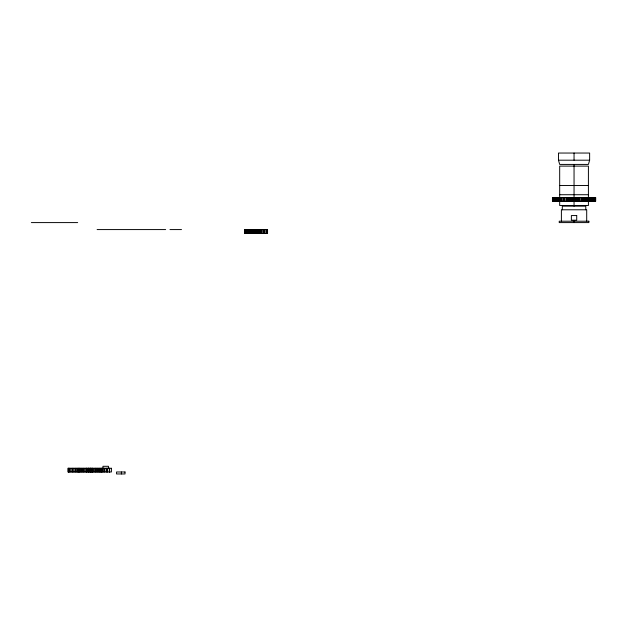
<?xml version="1.0" encoding="UTF-8"?>
<svg xmlns="http://www.w3.org/2000/svg" width="627" height="627" viewBox="0 0 627 627"><rect width="100%" height="100%" fill="white"/><g stroke="black" fill="none" stroke-linecap="round" stroke-linejoin="round"><path stroke-width="0.94" d="M589.631 160.191L588.408 164.415L559.684 164.415L558.469 160.191L558.469 153.043L589.631 153.043L589.631 160.191L558.469 160.191M559.684 185.474L588.408 185.474M559.684 194.715L588.408 194.715M31.35 222.593L77.677 222.593M97.107 229.576L165.653 229.576M169.972 229.576L181.509 229.576M595.587 197.591L595.548 201.306M595.391 197.591L595.391 201.306M594.568 197.591L594.568 201.306M594.239 197.591L594.2 201.306M593.612 197.591L593.612 201.306M592.687 197.591L592.687 201.306M592.296 197.591L592.296 201.306M592.154 197.591L592.154 201.306M591.253 197.591L591.253 201.306M589.999 197.591L589.999 201.306M589.866 197.591L589.866 201.306M589.2 197.591L589.2 201.306M588.628 197.591L588.628 201.306M588.408 197.411L588.408 166.108L559.684 166.108L559.684 197.411M588.408 201.008L588.408 205.499L559.684 205.499L559.684 201.008M587.82 197.591L587.82 201.306M586.99 197.591L586.99 201.306M586.629 197.591L586.629 201.306M586.7 221.213L586.7 209.779L561.392 209.779L561.392 221.213M586.566 197.591L586.566 201.306M585.783 209.779L585.783 206.158L562.309 206.158L562.309 209.779M585.665 197.591L585.665 201.306M585.226 197.591L585.226 201.306M584.286 197.591L584.286 201.306M583.486 197.591L583.486 201.306M582.71 197.591L582.71 201.306M582.561 197.591L582.561 201.306M582.405 197.591L582.405 201.306M581.613 197.591L581.613 201.306M581.002 197.591L581.002 201.306M579.716 197.591L579.716 201.306M578.792 197.591L578.792 201.306M578.658 197.591L578.658 201.306M578.502 197.591L578.502 201.306M578.313 197.591L578.313 201.306M577.357 197.591L577.357 201.306M576.785 197.591L576.785 201.306M576.307 197.591L576.307 201.306M575.86 197.591L575.86 201.306M574.763 197.591L574.763 201.306M574.606 197.591L574.606 201.306M574.308 197.591L574.308 201.306M574.05 153.043L574.05 160.191M574.05 164.415L574.05 197.591M574.05 201.306L574.05 206.158M574.05 221.213L574.05 222.593M573.776 197.591L573.776 201.306M572.757 197.591L572.757 201.306M572.537 197.591L572.537 201.306M572.224 197.591L572.224 201.306M571.973 197.591L571.973 201.306M570.852 197.591L570.852 201.306M570.68 197.591L570.68 201.306M569.872 197.591L569.872 201.306M569.214 197.591L569.214 201.306M568.297 197.591L568.203 201.306M568.062 197.591L568.062 201.306M567.082 197.591L567.082 201.306M566.346 197.591L566.346 201.306M564.974 197.591L564.974 201.306M564.496 197.591L564.496 201.306M564.229 197.591L564.229 201.306M564.112 197.591L564.081 201.306M563.579 197.591L563.579 201.306M562.215 197.591L562.215 201.306M561.196 197.591L561.196 201.306M560.695 197.591L560.695 201.306M560.585 197.591L560.585 201.306M560.358 197.591L560.358 201.306M560.311 197.591L560.311 201.306M559.582 197.591L559.582 201.306M558.665 197.591L558.665 201.306M557.724 197.591L557.724 201.306M557.05 197.591L557.05 201.306M556.721 197.591L556.721 201.306M555.6 197.591L555.6 201.306M555.185 197.591L555.185 201.306M555.091 197.591L555.091 201.306M554.644 197.591L554.644 201.306M553.884 197.591L553.884 201.306M553.414 197.591L553.414 201.306M553.085 197.591L553.085 201.306M552.544 197.591L552.505 201.306M266.796 229.576L266.796 233.526M266.35 229.576L266.35 233.526M265.002 229.576L265.002 233.526M264.163 229.576L264.163 233.526M263.928 229.576L263.928 233.526M263.661 229.576L263.661 233.526M263.34 229.576L263.34 233.526M262.11 229.576L262.11 233.526M261.091 229.576L261.091 233.526M260.848 229.576L260.848 233.526M260.244 229.576L260.221 233.526M260.064 229.576L260.048 233.526M259.014 229.576L259.014 233.526M258.128 229.576L258.128 233.526M257.642 229.576L257.642 233.526M257.446 229.576L257.446 233.526M256.843 229.576L256.843 233.526M256.561 229.576L256.561 233.526M256.231 229.576L256.231 233.526M256.082 229.576L256.082 233.526M255.863 229.576L255.863 233.526M255.314 229.576L255.314 233.526M254.225 229.576L254.225 233.526M253.951 229.576L253.951 233.526M253.833 229.576L253.825 233.526M252.947 229.576L252.947 233.526M252.563 229.576L252.563 233.526M251.905 229.576L251.905 233.526M251.482 229.576L251.482 233.526M250.651 229.576L250.651 233.526M249.711 229.576L249.711 233.526M249.507 229.576L249.507 233.526M248.457 229.576L248.457 233.526M247.9 229.576L247.9 233.526M246.936 229.576L246.936 233.526M245.753 229.576L245.753 233.526M244.82 229.576L244.82 233.526M121.403 471.982L121.403 473.957M109.639 468.267L109.639 471.982M109.286 468.267L109.286 471.982M108.455 468.267L108.455 466.292L102.961 466.292L102.961 468.267M107.499 468.267L107.499 471.982M106.935 468.267L106.935 471.982M106.081 468.267L106.081 471.982M104.56 468.267L104.474 471.982M103.792 468.267L103.792 471.982M102.695 468.267L102.695 471.982M101.872 468.267L101.872 471.982M101.213 468.267L101.213 471.982M100.916 468.267L100.916 471.982M100.054 468.267L100.054 471.982M99.552 468.267L99.552 471.982M98.588 468.267L98.588 471.982M97.757 468.267L97.757 471.982M96.911 468.267L96.911 471.982M95.947 468.267L95.947 471.982M95.265 468.267L95.265 471.982M94.16 468.267L94.16 471.982M92.961 468.267L93.023 471.982M92.718 468.267L92.718 471.982M92.514 468.267L92.514 471.982M91.401 468.267L91.401 471.982M91.08 468.267L91.08 471.982M90.688 468.267L90.688 471.982M90.382 468.267L90.382 471.982M90.296 468.267L90.296 471.982M89.073 468.267L89.073 471.982M88.987 468.267L88.987 471.982M88.689 468.267L88.689 471.982M88.297 468.267L88.297 471.982M87.968 468.267L87.968 471.982M86.863 468.267L86.863 471.982M86.659 468.267L86.659 471.982M86.408 468.267L86.346 471.982M85.209 468.267L85.209 471.982M84.112 468.267L84.112 471.982M83.422 468.267L83.422 471.982M82.458 468.267L82.458 471.982M81.612 468.267L81.612 471.982M80.789 468.267L80.789 471.982M79.825 468.267L79.825 471.982M79.316 468.267L79.316 471.982M78.453 468.267L78.453 471.982M78.156 468.267L78.156 471.982M77.497 468.267L77.497 471.982M76.674 468.267L76.674 471.982M75.577 468.267L75.577 471.982M74.895 468.267L74.809 471.982M73.296 468.267L73.296 471.982M72.434 468.267L72.434 471.982M71.87 468.267L71.878 471.982M70.083 468.267L70.083 471.982M69.738 468.267L69.777 471.982M68.633 468.267L68.633 471.982M68.406 468.267L68.406 471.982M595.65 197.591L552.442 197.591L552.442 201.306L595.65 201.306L595.65 197.591M576.722 215.563L571.369 215.563L571.369 220.202L576.722 220.202L576.722 215.563M588.863 221.213L559.229 221.213L559.229 222.593L588.863 222.593L588.863 221.213M267.557 229.576L244.616 229.576L244.648 233.526L267.557 233.526L267.557 229.576M111.434 468.267L67.943 468.267L67.943 471.982L111.434 471.982L111.434 468.267M125.016 471.982L116.551 471.982L116.551 473.957L125.016 473.957L125.016 471.982M246.34 233.526L246.34 229.576L246.309 233.526"/></g></svg>
